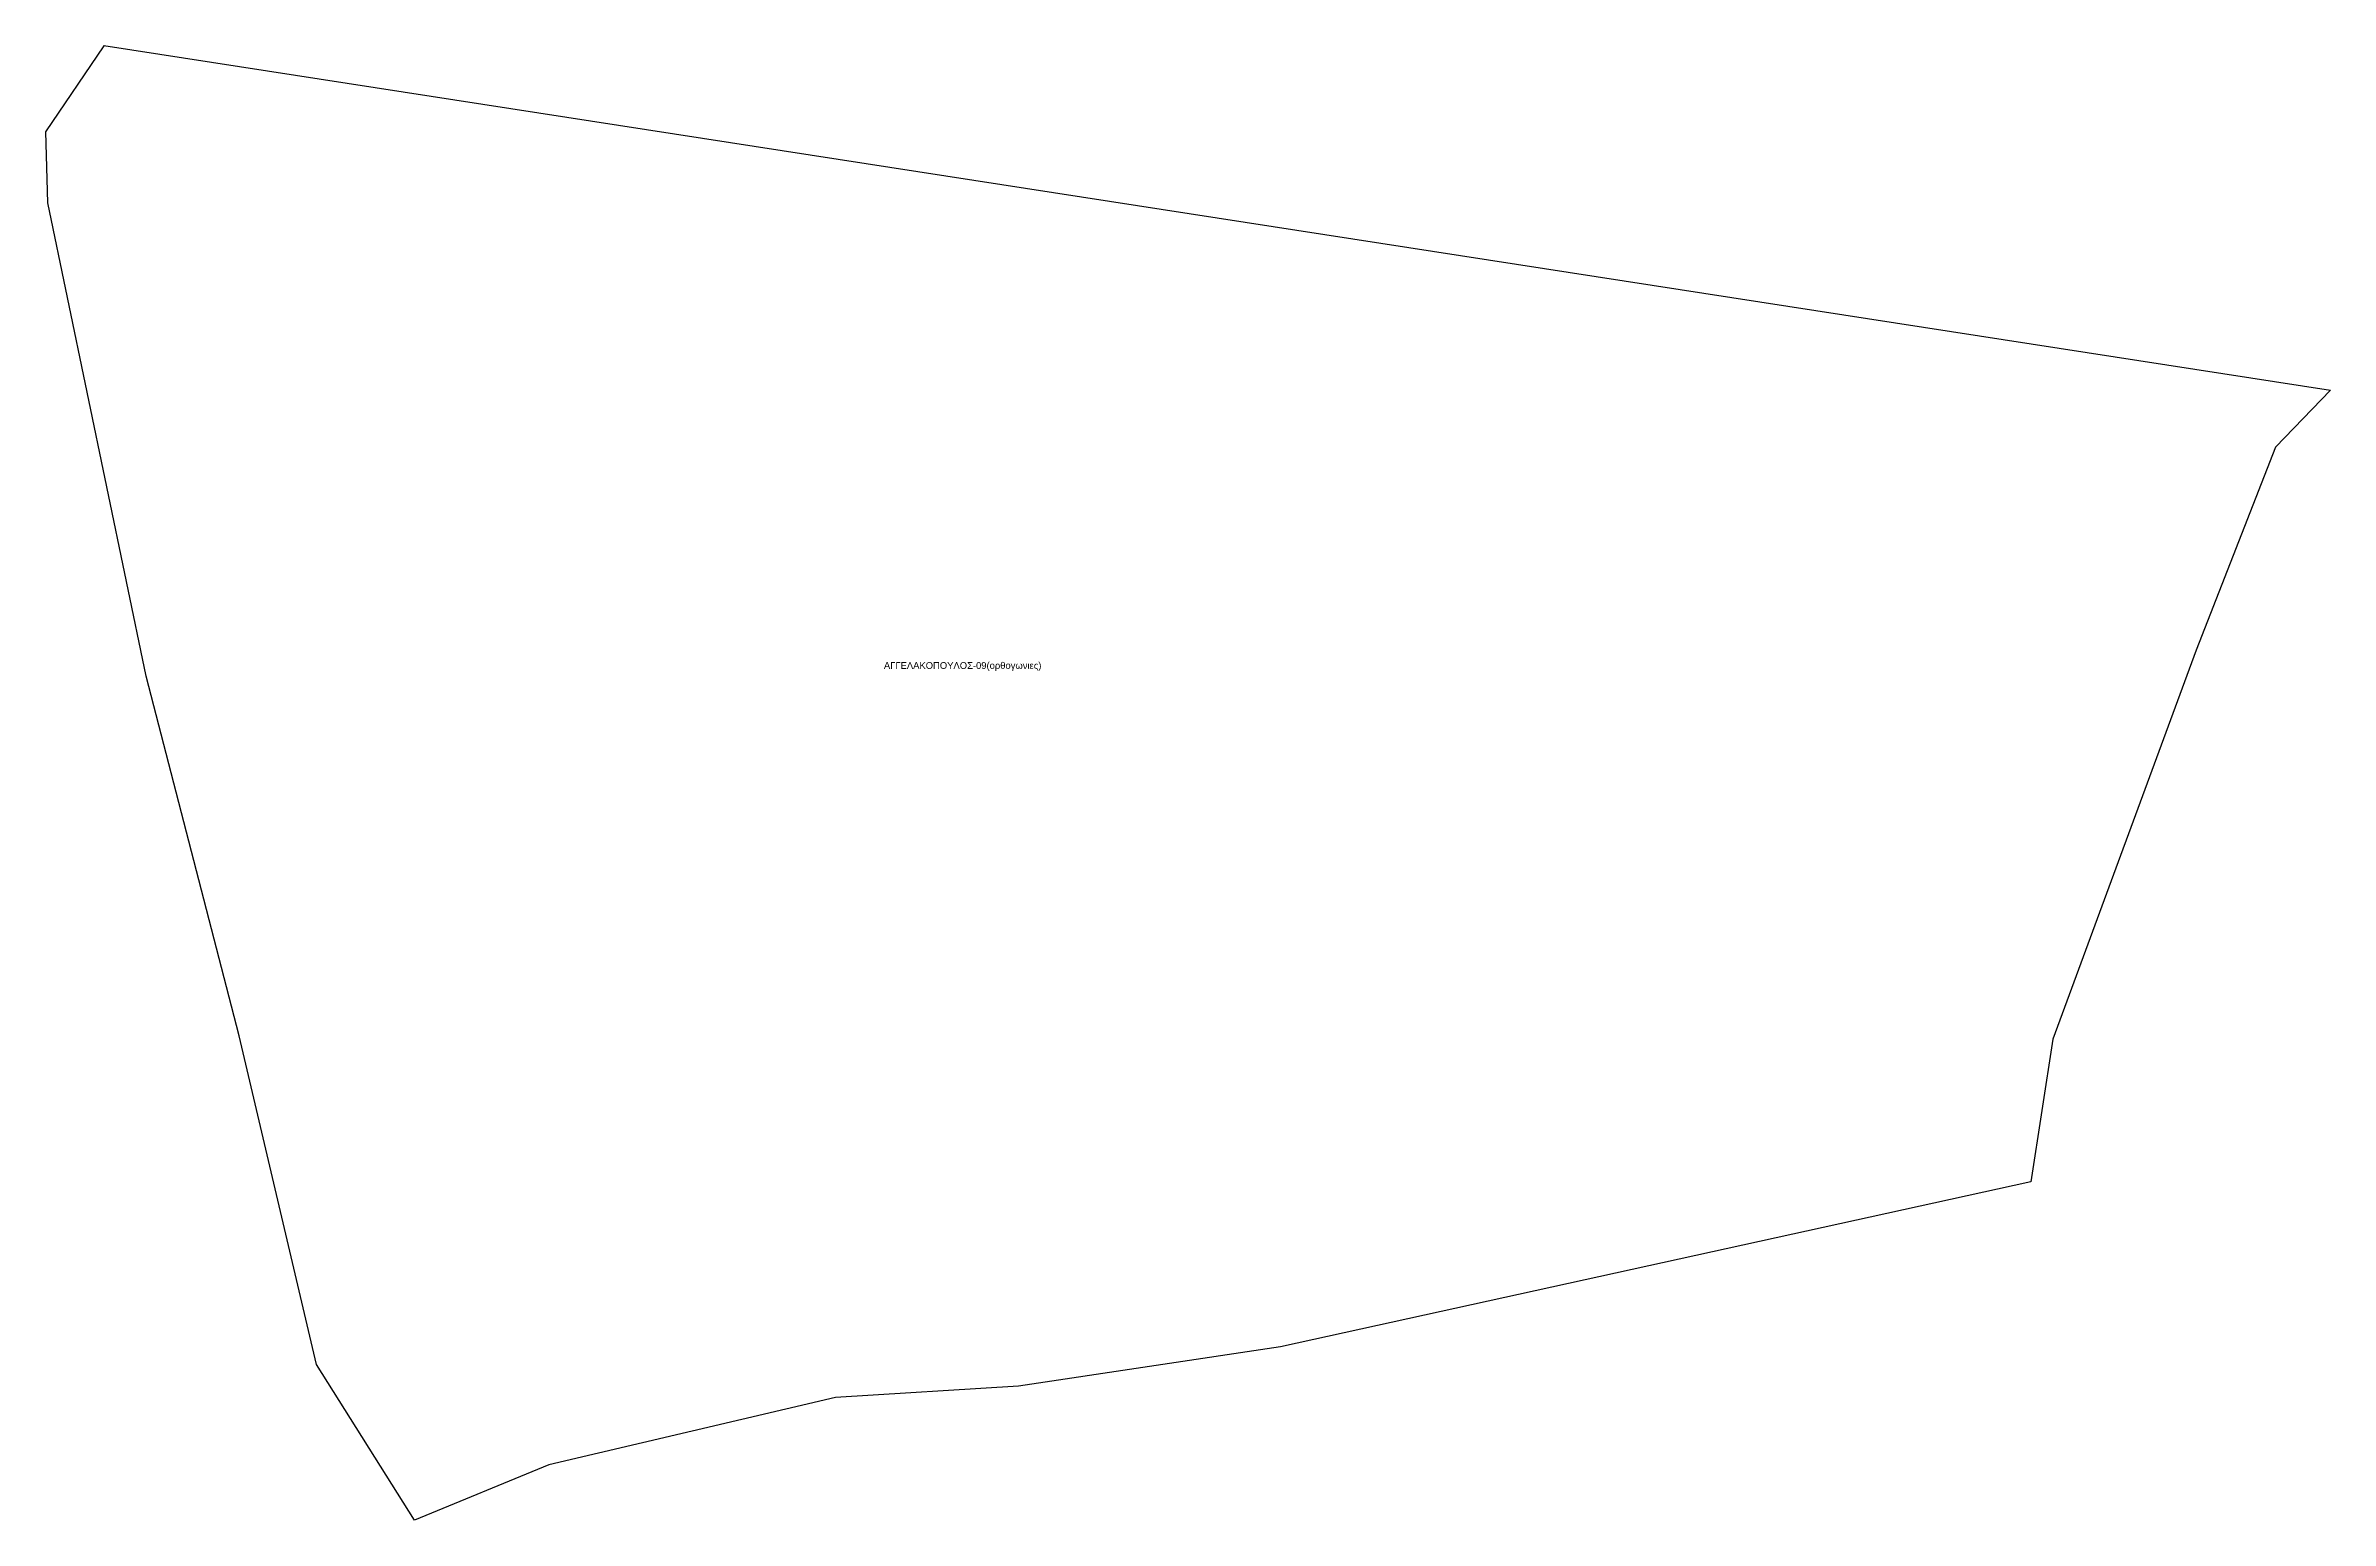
# Model space of a CAD drawing. Header units: metres. Extents: x 245125 to 394351, y 270578 to 4233311.
# Drawn here: x 313179 to 313348.4, y 4177202.2 to 4177311.6 of the extents above; entities that cross this region are included whole.
import ezdxf

# ---------------------------------------------------------------- set-up
doc = ezdxf.new("R2010")
doc.units = ezdxf.units.M
doc.linetypes.add('{ Curtain }', pattern=[0])
doc.layers.add('topo2009', color=98, linetype='Continuous')
doc.styles.get("Standard").update_dxf_attribs({"font": 'arial.ttf'})

msp = doc.modelspace()

# ---------------------------------------------------------------- linework, layer by layer
at = {"layer": 'topo2009', "color": 98}
for p, q in [((313179.02, 4177305.21), (313183.35, 4177311.6)), ((313183.34, 4177311.61), (313348.44, 4177286.06)), ((313183.35, 4177311.6), (313183.34, 4177311.61)), ((313179.19, 4177299.96), (313179.02, 4177305.21)), ((313186.48, 4177264.86), (313179.19, 4177299.96)), ((313348.44, 4177286.06), (313344.38, 4177281.84)), ((313344.38, 4177281.84), (313338.5, 4177266.77)), ((313338.5, 4177266.77), (313327.87, 4177237.93)), ((313193.38, 4177238.17), (313186.48, 4177264.86)), ((313199.11, 4177213.81), (313193.38, 4177238.17)), ((313327.87, 4177237.93), (313326.22, 4177227.35)), ((313326.22, 4177227.35), (313270.6, 4177215.1)), ((313270.6, 4177215.1), (313251.16, 4177212.19)), ((313206.38, 4177202.25), (313199.11, 4177213.81)), ((313251.16, 4177212.19), (313237.58, 4177211.36)), ((313237.58, 4177211.36), (313216.34, 4177206.35)), ((313216.34, 4177206.35), (313206.38, 4177202.25))]:
    msp.add_line(p, q, dxfattribs=at)

# ---------------------------------------------------------------- texts
at = {"layer": 'topo2009', "color": 98, "linetype": '{ Curtain }', "insert": (313241.18, 4177265.89), "char_height": 0.5, "width": 13.4374, "attachment_point": 1}
msp.add_mtext('ΑΓΓΕΛΑΚΟΠΟΥΛΟΣ-09(ορθογωνιες)', dxfattribs=at)

doc.saveas('drawing.dxf')
